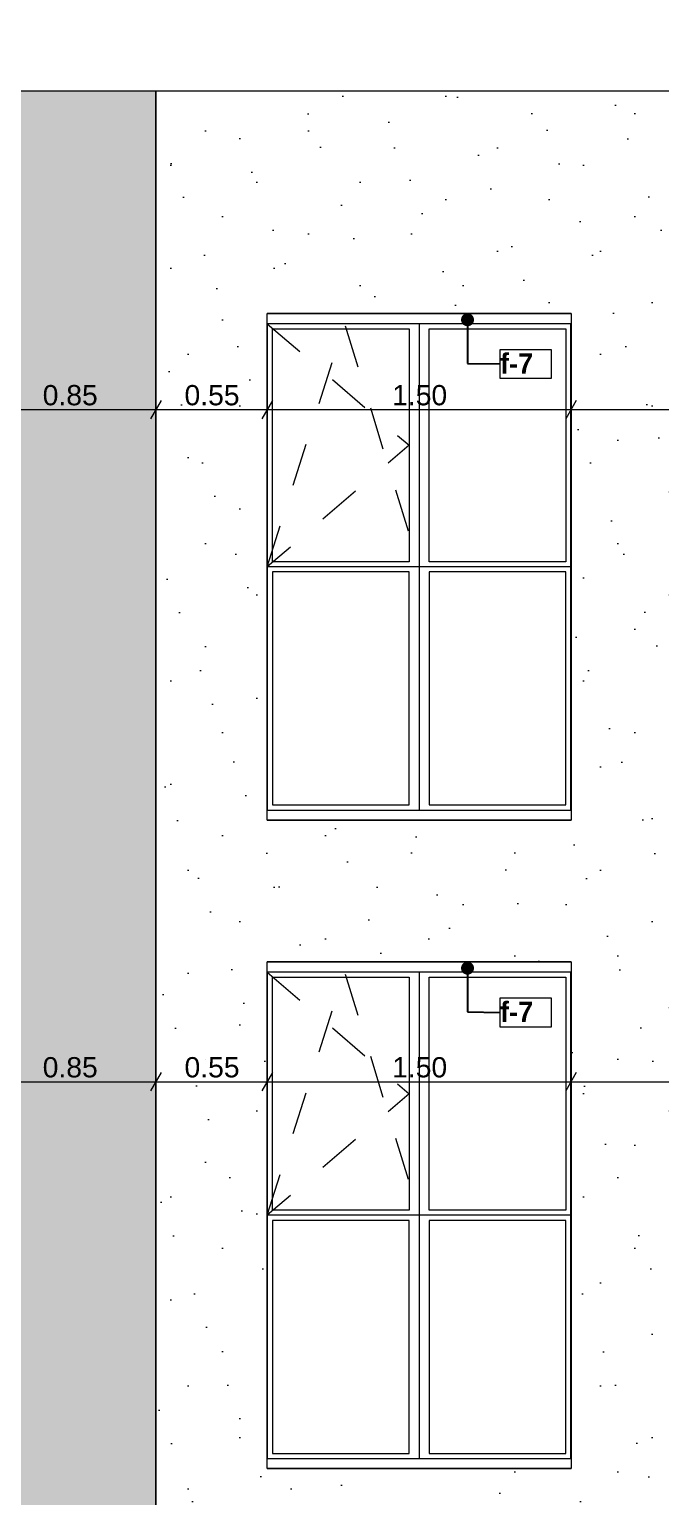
# Model space of a CAD drawing. Header units: millimetres. Extents: x 475206255 to 476720147, y 4620882299 to 4621447368.
# Drawn here: x 475460360 to 475463477, y 4621138806 to 4621146048 of the extents above; entities that cross this region are included whole.
import ezdxf

# ---------------------------------------------------------------- set-up
doc = ezdxf.new("R2010")
doc.units = ezdxf.units.MM
doc.header["$MEASUREMENT"] = 0
doc.set_wipeout_variables(frame=1)
doc.linetypes.add('Dashed', pattern=[423.333333, 211.666667, -211.666667])
for name, color, linetype, lineweight in [('0_Pen_No__7_Pen_No__250', 7, 'Continuous', 0), ('Dimensioning - General_Pen_No__142', 142, 'Continuous', 0), ('New_2D Drafting - General_Pen_No__30_Pen_No__9_Pen_No__9_Pen_No__253', 252, 'Continuous', 0), ('New_2D Drafting - General_Pen_No__30_Pen_No__9_Pen_No__9_Pen_No__42', 250, 'Continuous', 0), ('New_2D Drafting - General_Pen_No__30_Pen_No__9_Pen_No__9_Pen_No__7', 7, 'Continuous', 0), ('New_2D Drafting - General_Pen_No__7_Pen_No__250', 7, 'Continuous', 0), ('New_Annotation - Label_Pen_No__1', 1, 'Continuous', 0), ('Structural - Bearing_Pen_No__7_Pen_No__7_Pen_No__7', 7, 'Continuous', 0), ('zoma_Pen_No__142', 142, 'Continuous', 0)]:
    doc.layers.add(name, color=color, linetype=linetype, lineweight=lineweight)
doc.layers.add('Dimensioning - General', color=7, linetype='Continuous')
doc.layers.add('zoma', color=7, linetype='Continuous')
doc.styles.add('GENERATED_STYLE_2', font='arial.ttf')
doc.styles.add('GENERATED_STYLE_5', font='')
doc.styles.get('GENERATED_STYLE_5').set_extended_font_data('Avaza', bold=True)
doc.dimstyles.new('GENERATED_STYLE__18', dxfattribs={"dimtxt": 100, "dimasz": 68.640772, "dimexe": 0.18, "dimexo": 0.0625, "dimgap": 0, "dimtad": 1, "dimtih": 1, "dimtoh": 1, "dimlfac": 0.001, "dimzin": 0, "dimdsep": 46, "dimtxsty": 'GENERATED_STYLE_2', "dimblk": 'ARROWHEAD_2', "dimblk1": 'ARROWHEAD_2', "dimblk2": 'ARROWHEAD_2', "dimcen": 0.09, "dimse1": 1, "dimse2": 1, "dimclrd": 142, "dimclre": 142, "dimclrt": 142, "dimadec": 0, "dimazin": 0, "dimtfac": 1, "dimtdec": 4, "dimtmove": 0, "dimatfit": 3, "dimfxl": 1, "dimtolj": 1, "dimtzin": 0, "dimarcsym": 0})
doc.dimstyles.new('GENERATED_STYLE__3', dxfattribs={"dimtxt": 200, "dimasz": 64.421331, "dimexe": 0.18, "dimexo": 3, "dimgap": 0, "dimtad": 1, "dimtih": 1, "dimtoh": 1, "dimlfac": 0.001, "dimzin": 0, "dimdsep": 46, "dimtxsty": 'GENERATED_STYLE_2', "dimblk": 'ARROWHEAD_2', "dimblk1": 'ARROWHEAD_2', "dimblk2": 'ARROWHEAD_2', "dimcen": 0.09, "dimclrd": 142, "dimclre": 142, "dimclrt": 142, "dimadec": 0, "dimazin": 0, "dimtfac": 1, "dimtdec": 4, "dimtmove": 0, "dimatfit": 3, "dimfxl": 1, "dimtolj": 1, "dimtzin": 0, "dimarcsym": 0})
doc.dimstyles.new('GENERATED_STYLE__33', dxfattribs={"dimtxt": 0.18, "dimasz": 127.68, "dimexe": 0.18, "dimexo": 0.0625, "dimgap": 0, "dimtad": 0, "dimtih": 1, "dimtoh": 1, "dimdec": 4, "dimzin": 0, "dimdsep": 46, "dimcen": 0.09, "dimadec": 0, "dimazin": 0, "dimtfac": 1, "dimtdec": 4, "dimtmove": 0, "dimatfit": 3, "dimldrblk": 'ARROWHEAD_11', "dimfxl": 1, "dimtolj": 1, "dimtzin": 0, "dimarcsym": 0})

# ---------------------------------------------------------------- blocks, each defined once
blk = doc.blocks.new('*D1543', base_point=(475826095.8, 4621095193.2))
at = {"layer": 'zoma_Pen_No__142', "color": 142, "linetype": 'Continuous', "lineweight": 0, "transparency": 16777216}
for p, q in [((475454484.6, 4621128706.2), (475454484.6, 4621128833.3)), ((475460984.6, 4621128706.2), (475460984.6, 4621128833.3)), ((475454509, 4621128812.1), (475454460.1, 4621128727.4)), ((475454484.6, 4621128769.8), (475460984.6, 4621128769.8)), ((475461009, 4621128812.1), (475460960.1, 4621128727.4))]:
    blk.add_line(p, q, dxfattribs=at)
at = {"layer": 'zoma_Pen_No__142', "color": 142, "lineweight": 0, "transparency": 16777216, "char_height": 200, "attachment_point": 7, "style": 'GENERATED_STYLE_2'}
for s, insert in [('\\A1;{\\pql;\\fArial|b0|i0|c204|p0;\\W1.000000;6.50}', (475457467.7, 4621128809.8)), ('\\A1;{\\pql;\\fArial|b0|i0|c204|p0;\\W1.000000;0.40}', (475460426.2, 4621128809.8))]:
    blk.add_mtext(s, dxfattribs=dict(at, insert=insert))
blk = doc.blocks.new('ARROWHEAD_2')
at = {"color": 0, "linetype": 'Continuous', "lineweight": 0}
for p, q in [((0, 0), (-1, 0)), ((-0.38, -0.66), (0.38, 0.66))]:
    blk.add_line(p, q, dxfattribs=at)
blk = doc.blocks.new('*D1544', base_point=(475826095.8, 4621095193.2))
at = {"layer": 'zoma_Pen_No__142', "color": 142, "linetype": 'Continuous', "lineweight": 0, "transparency": 16777216}
for p, q in [((475460984.6, 4621128706.2), (475460984.6, 4621128833.3)), ((475461384.6, 4621128706.2), (475461384.6, 4621128833.3)), ((475461009, 4621128812.1), (475460960.1, 4621128727.4)), ((475460984.6, 4621128769.8), (475461384.6, 4621128769.8)), ((475461409, 4621128812.1), (475461360.1, 4621128727.4))]:
    blk.add_line(p, q, dxfattribs=at)
blk = doc.blocks.new('*D1545', base_point=(475826095.8, 4621095193.2))
at = {"layer": 'zoma_Pen_No__142', "color": 142, "linetype": 'Continuous', "lineweight": 0, "transparency": 16777216}
for p, q in [((475461384.6, 4621128706.2), (475461384.6, 4621128833.3)), ((475467884.6, 4621128706.2), (475467884.6, 4621128833.3)), ((475461409, 4621128812.1), (475461360.1, 4621128727.4)), ((475461384.6, 4621128769.8), (475467884.6, 4621128769.8)), ((475467909, 4621128812.1), (475467860.1, 4621128727.4))]:
    blk.add_line(p, q, dxfattribs=at)
at = {"layer": 'zoma_Pen_No__142', "color": 142, "lineweight": 0, "transparency": 16777216, "char_height": 200, "attachment_point": 7, "style": 'GENERATED_STYLE_2'}
for s, insert in [('\\A1;{\\pql;\\fArial|b0|i0|c204|p0;\\W1.000000;6.50}', (475464367.7, 4621128809.8)), ('\\A1;{\\pql;\\fArial|b0|i0|c204|p0;\\W1.000000;0.40}', (475467326.2, 4621128809.8))]:
    blk.add_mtext(s, dxfattribs=dict(at, insert=insert))
blk = doc.blocks.new('ARROWHEAD_11')
at = {"color": 0, "linetype": 'Continuous', "lineweight": 0}
blk.add_line((0, 0), (-1, 0), dxfattribs=at)
at = {"color": 0, "linetype": 'Continuous', "lineweight": 0, "const_width": 0.25, "flags": 128}
blk.add_lwpolyline([(-0.125, 0, 1), (0.125, 0, 1)], format="xyb", close=True, dxfattribs=at)
blk = doc.blocks.new('*D1893', base_point=(475826095.8, 4621095193.2))
at = {"layer": 'Dimensioning - General_Pen_No__142', "color": 142, "linetype": 'Continuous', "lineweight": 0, "transparency": 16777216}
for p, q in [((475460160.3, 4621144216), (475460108.1, 4621144125.7)), ((475460134.2, 4621144103.1), (475460134.2, 4621144238.6)), ((475461010.5, 4621144216), (475460958.3, 4621144125.7)), ((475460984.4, 4621144103.1), (475460984.4, 4621144238.6)), ((475460134.2, 4621144170.8), (475460984.4, 4621144170.8))]:
    blk.add_line(p, q, dxfattribs=at)
at = {"layer": 'Dimensioning - General_Pen_No__142', "color": 142, "lineweight": 0, "transparency": 16777216, "insert": (475460425.8, 4621144190.8), "char_height": 100, "attachment_point": 7, "style": 'GENERATED_STYLE_2'}
blk.add_mtext('\\A1;{\\pql;\\fArial|b0|i0|c204|p0;\\W1.000000;0.85}', dxfattribs=at)
blk = doc.blocks.new('*D1894', base_point=(475826095.8, 4621095193.2))
at = {"layer": 'Dimensioning - General_Pen_No__142', "color": 142, "linetype": 'Continuous', "lineweight": 0, "transparency": 16777216}
for p, q in [((475461010.5, 4621144216), (475460958.3, 4621144125.7)), ((475460984.4, 4621144103.1), (475460984.4, 4621144238.6)), ((475461560.6, 4621144216), (475461508.5, 4621144125.7)), ((475461534.6, 4621144103.1), (475461534.6, 4621144238.6)), ((475460984.4, 4621144170.8), (475461534.6, 4621144170.8))]:
    blk.add_line(p, q, dxfattribs=at)
at = {"layer": 'Dimensioning - General_Pen_No__142', "color": 142, "lineweight": 0, "transparency": 16777216, "insert": (475461126, 4621144190.8), "char_height": 100, "attachment_point": 7, "style": 'GENERATED_STYLE_2'}
blk.add_mtext('\\A1;{\\pql;\\fArial|b0|i0|c204|p0;\\W1.000000;0.55}', dxfattribs=at)
blk = doc.blocks.new('*D1895', base_point=(475826095.8, 4621095193.2))
at = {"layer": 'Dimensioning - General_Pen_No__142', "color": 142, "linetype": 'Continuous', "lineweight": 0, "transparency": 16777216}
for p, q in [((475461560.6, 4621144216), (475461508.5, 4621144125.7)), ((475461534.6, 4621144103.1), (475461534.6, 4621144238.6)), ((475463060.6, 4621144216), (475463008.5, 4621144125.7)), ((475463034.6, 4621144103.1), (475463034.6, 4621144238.6)), ((475461534.6, 4621144170.8), (475463034.6, 4621144170.8))]:
    blk.add_line(p, q, dxfattribs=at)
at = {"layer": 'Dimensioning - General_Pen_No__142', "color": 142, "lineweight": 0, "transparency": 16777216, "insert": (475462151.1, 4621144190.8), "char_height": 100, "attachment_point": 7, "style": 'GENERATED_STYLE_2'}
blk.add_mtext('\\A1;{\\pql;\\fArial|b0|i0|c204|p0;\\W1.000000;1.50}', dxfattribs=at)
blk = doc.blocks.new('*D1896', base_point=(475826095.8, 4621095193.2))
at = {"layer": 'Dimensioning - General_Pen_No__142', "color": 142, "linetype": 'Continuous', "lineweight": 0, "transparency": 16777216}
for p, q in [((475463060.6, 4621144216), (475463008.5, 4621144125.7)), ((475463034.6, 4621144103.1), (475463034.6, 4621144238.6)), ((475466260.6, 4621144216), (475466208.5, 4621144125.7)), ((475466234.5, 4621144103.1), (475466234.5, 4621144238.6)), ((475463034.6, 4621144170.8), (475466234.5, 4621144170.8))]:
    blk.add_line(p, q, dxfattribs=at)
at = {"layer": 'Dimensioning - General_Pen_No__142', "color": 142, "lineweight": 0, "transparency": 16777216, "insert": (475464501.1, 4621144190.8), "char_height": 100, "attachment_point": 7, "style": 'GENERATED_STYLE_2'}
blk.add_mtext('\\A1;{\\pql;\\fArial|b0|i0|c204|p0;\\W1.000000;3.20}', dxfattribs=at)
blk = doc.blocks.new('*D2167', base_point=(475826095.8, 4621095193.2))
at = {"layer": 'Dimensioning - General_Pen_No__142', "color": 142, "linetype": 'Continuous', "lineweight": 0, "transparency": 16777216}
for p, q in [((475460134.2, 4621140786.2), (475460134.2, 4621140921.7)), ((475460984.4, 4621140786.2), (475460984.4, 4621140921.7)), ((475460160.3, 4621140899.1), (475460108.1, 4621140808.8)), ((475460134.2, 4621140854), (475460984.4, 4621140854)), ((475461010.5, 4621140899.1), (475460958.3, 4621140808.8))]:
    blk.add_line(p, q, dxfattribs=at)
at = {"layer": 'Dimensioning - General_Pen_No__142', "color": 142, "lineweight": 0, "transparency": 16777216, "insert": (475460425.8, 4621140874), "char_height": 100, "attachment_point": 7, "style": 'GENERATED_STYLE_2'}
blk.add_mtext('\\A1;{\\pql;\\fArial|b0|i0|c204|p0;\\W1.000000;0.85}', dxfattribs=at)
blk = doc.blocks.new('*D2168', base_point=(475826095.8, 4621095193.2))
at = {"layer": 'Dimensioning - General_Pen_No__142', "color": 142, "linetype": 'Continuous', "lineweight": 0, "transparency": 16777216}
for p, q in [((475460984.4, 4621140786.2), (475460984.4, 4621140921.7)), ((475461534.6, 4621140786.2), (475461534.6, 4621140921.7)), ((475461010.5, 4621140899.1), (475460958.3, 4621140808.8)), ((475460984.4, 4621140854), (475461534.6, 4621140854)), ((475461560.6, 4621140899.1), (475461508.5, 4621140808.8))]:
    blk.add_line(p, q, dxfattribs=at)
at = {"layer": 'Dimensioning - General_Pen_No__142', "color": 142, "lineweight": 0, "transparency": 16777216, "insert": (475461126, 4621140874), "char_height": 100, "attachment_point": 7, "style": 'GENERATED_STYLE_2'}
blk.add_mtext('\\A1;{\\pql;\\fArial|b0|i0|c204|p0;\\W1.000000;0.55}', dxfattribs=at)
blk = doc.blocks.new('*D2169', base_point=(475826095.8, 4621095193.2))
at = {"layer": 'Dimensioning - General_Pen_No__142', "color": 142, "linetype": 'Continuous', "lineweight": 0, "transparency": 16777216}
for p, q in [((475461534.6, 4621140786.2), (475461534.6, 4621140921.7)), ((475463034.6, 4621140786.2), (475463034.6, 4621140921.7)), ((475461560.6, 4621140899.1), (475461508.5, 4621140808.8)), ((475461534.6, 4621140854), (475463034.6, 4621140854)), ((475463060.6, 4621140899.1), (475463008.5, 4621140808.8))]:
    blk.add_line(p, q, dxfattribs=at)
at = {"layer": 'Dimensioning - General_Pen_No__142', "color": 142, "lineweight": 0, "transparency": 16777216, "insert": (475462151.1, 4621140874), "char_height": 100, "attachment_point": 7, "style": 'GENERATED_STYLE_2'}
blk.add_mtext('\\A1;{\\pql;\\fArial|b0|i0|c204|p0;\\W1.000000;1.50}', dxfattribs=at)
blk = doc.blocks.new('*D2170', base_point=(475826095.8, 4621095193.2))
at = {"layer": 'Dimensioning - General_Pen_No__142', "color": 142, "linetype": 'Continuous', "lineweight": 0, "transparency": 16777216}
for p, q in [((475463034.6, 4621140786.2), (475463034.6, 4621140921.7)), ((475466234.5, 4621140786.2), (475466234.5, 4621140921.7)), ((475463060.6, 4621140899.1), (475463008.5, 4621140808.8)), ((475463034.6, 4621140854), (475466234.5, 4621140854)), ((475466260.6, 4621140899.1), (475466208.5, 4621140808.8))]:
    blk.add_line(p, q, dxfattribs=at)
at = {"layer": 'Dimensioning - General_Pen_No__142', "color": 142, "lineweight": 0, "transparency": 16777216, "insert": (475464501.1, 4621140874), "char_height": 100, "attachment_point": 7, "style": 'GENERATED_STYLE_2'}
blk.add_mtext('\\A1;{\\pql;\\fArial|b0|i0|c204|p0;\\W1.000000;3.20}', dxfattribs=at)

msp = doc.modelspace()

# ---------------------------------------------------------------- hatches: boundary and pattern name
at = {"layer": 'New_2D Drafting - General_Pen_No__30_Pen_No__9_Pen_No__9_Pen_No__253', "linetype": 'Continuous', "lineweight": 0}
h = msp.add_hatch(dxfattribs=at)
h.set_pattern_fill('BRICK___RUNNING_BOND', color=252, style=0, pattern_type=2)
h.set_pattern_definition([(0, (475826095.757, 4621095193.19), (0, 66.64), []), (90, (475826095.76, 4621095193.2), (-244.8, 0), [66.64, -66.64]), (90, (475826218.16, 4621095259.83), (-244.8, 0), [66.64, -66.64])])
h.paths.add_polyline_path([(475454014.547, 4621145744.467), (475460984.396, 4621145744.467), (475460984.396, 4621132444.873), (475454014.632, 4621132444.872), (475454014.632, 4621132544.872), (475454014.82, 4621135044.923)])
h.paths.add_polyline_path([(475454484.396, 4621135044.923), (475454484.396, 4621133644.896), (475457684.396, 4621133644.896), (475457684.396, 4621135044.923)], flags=0)
h.paths.add_polyline_path([(475456136.209, 4621142144.935), (475457036.209, 4621142144.935), (475457036.209, 4621144644.934), (475456136.209, 4621144644.934)], flags=0)
h.paths.add_polyline_path([(475456136.209, 4621141444.934), (475457036.209, 4621141444.934), (475457036.209, 4621138944.94), (475456136.209, 4621138944.94)], flags=0)
h.paths.add_polyline_path([(475456136.209, 4621135744.94), (475456136.209, 4621138244.934), (475457036.209, 4621138244.934), (475457036.209, 4621135744.94)], flags=0)
h.paths.add_polyline_path([(475458434.997, 4621142144.953), (475458434.997, 4621141864.929), (475460234.997, 4621141864.929), (475460234.997, 4621142144.929), (475460134.179, 4621142144.929), (475460134.179, 4621144644.928), (475458534.179, 4621144644.928), (475458534.179, 4621142144.953)], flags=0)
h.paths.add_polyline_path([(475458435.213, 4621138944.928), (475458435.213, 4621138664.928), (475460235.213, 4621138664.928), (475460235.213, 4621138944.928), (475460134.179, 4621138944.928), (475460134.179, 4621141444.928), (475458534.179, 4621141444.928), (475458534.179, 4621138944.928)], flags=0)
h.paths.add_polyline_path([(475460235.213, 4621135464.928), (475460235.213, 4621135744.929), (475460134.179, 4621135744.929), (475460134.179, 4621138244.928), (475458534.179, 4621138244.929), (475458534.179, 4621135744.929), (475458435.213, 4621135744.929), (475458435.213, 4621135464.928)], flags=0)
h.paths.add_polyline_path([(475458584.26, 4621133444.923), (475460184.261, 4621133444.923), (475460184.261, 4621135044.923), (475459133.966, 4621135044.923), (475458584.26, 4621135044.923)], flags=0)
at = {"layer": 'New_2D Drafting - General_Pen_No__30_Pen_No__9_Pen_No__9_Pen_No__42', "linetype": 'Continuous', "lineweight": 0}
h = msp.add_hatch(dxfattribs=at)
h.set_pattern_fill('CUT_STONE', color=250, style=0, pattern_type=2)
h.set_pattern_definition([(45, (475826095.76, 4621095993.2), (-254.55844, 254.55844), [0, -240, 0, -360]), (110, (475826895.76, 4621095993.2), (338.28934, 123.12725), [0, -176, 0, -304])])
h.paths.add_polyline_path([(475468284.453, 4621145744.467), (475468284.453, 4621135044.875), (475468284.453, 4621132444.873), (475467884.538, 4621132444.873), (475467884.538, 4621135044.875), (475466234.265, 4621135044.875), (475466234.265, 4621132444.873), (475463033.843, 4621132444.873), (475463033.843, 4621135044.875), (475461534.257, 4621135044.875), (475461534.257, 4621132444.873), (475460984.396, 4621132444.873), (475460984.396, 4621145744.467)])
h.paths.add_polyline_path([(475461534.56, 4621141444.875), (475463034.56, 4621141444.875), (475463034.56, 4621138944.874), (475461534.56, 4621138944.874)], flags=0)
h.paths.add_polyline_path([(475461534.56, 4621142144.874), (475461534.56, 4621144644.874), (475463034.56, 4621144644.874), (475463034.56, 4621142144.874)], flags=0)
h.paths.add_polyline_path([(475461534.56, 4621135744.874), (475461534.56, 4621138244.874), (475463034.56, 4621138244.874), (475463034.56, 4621135744.874)], flags=0)
h.paths.add_polyline_path([(475466234.548, 4621138244.874), (475467734.548, 4621138244.874), (475467734.548, 4621135744.874), (475466234.548, 4621135744.874)], flags=0)
h.paths.add_polyline_path([(475466234.548, 4621144644.874), (475467734.548, 4621144644.874), (475467734.548, 4621142144.874), (475466234.548, 4621142144.874)], flags=0)
h.paths.add_polyline_path([(475467734.548, 4621138944.874), (475466234.548, 4621138944.874), (475466234.548, 4621141444.875), (475467734.548, 4621141444.875)], flags=0)

# ---------------------------------------------------------------- linework, layer by layer
at = {"layer": '0_Pen_No__7_Pen_No__250', "color": 7, "linetype": 'Continuous', "lineweight": 0, "flags": 128}
for points in [[(475463034.56, 4621144644.875), (475461534.56, 4621144644.875)], [(475461534.56, 4621142144.874), (475463034.56, 4621142144.874)], [(475463034.56, 4621141444.875), (475461534.56, 4621141444.875)], [(475461534.56, 4621138944.874), (475463034.56, 4621138944.874)]]:
    msp.add_lwpolyline(points, dxfattribs=at)
at = {"layer": 'New_2D Drafting - General_Pen_No__30_Pen_No__9_Pen_No__9_Pen_No__7', "color": 7, "linetype": 'Continuous', "lineweight": 0, "flags": 128}
for points in [[(475454014.547, 4621145744.467), (475460984.396, 4621145744.467), (475460984.396, 4621132444.873), (475454014.632, 4621132444.872), (475454014.632, 4621132544.872), (475454014.82, 4621135044.923)], [(475468284.453, 4621145744.467), (475468284.453, 4621135044.875), (475468284.453, 4621132444.873), (475467884.538, 4621132444.873), (475467884.538, 4621135044.875), (475466234.265, 4621135044.875), (475466234.265, 4621132444.873), (475463033.843, 4621132444.873), (475463033.843, 4621135044.875), (475461534.257, 4621135044.875), (475461534.257, 4621132444.873), (475460984.396, 4621132444.873), (475460984.396, 4621145744.467)], [(475461534.56, 4621142144.874), (475461534.56, 4621144644.874), (475463034.56, 4621144644.874), (475463034.56, 4621142144.874)], [(475461534.56, 4621141444.875), (475463034.56, 4621141444.875), (475463034.56, 4621138944.874), (475461534.56, 4621138944.874)]]:
    msp.add_lwpolyline(points, close=True, dxfattribs=at)
at = {"layer": 'New_2D Drafting - General_Pen_No__7_Pen_No__250', "color": 7, "linetype": 'Dashed', "lineweight": 0, "flags": 128}
for points in [[(475461534.762, 4621143394.875), (475461916.621, 4621144594.875), (475462284.496, 4621143394.875)], [(475461534.762, 4621144594.875), (475462234.556, 4621143994.875), (475461534.762, 4621143394.875)], [(475461534.762, 4621140194.875), (475461916.621, 4621141394.875), (475462284.496, 4621140194.875)], [(475461534.762, 4621141394.875), (475462234.556, 4621140794.875), (475461534.762, 4621140194.875)]]:
    msp.add_lwpolyline(points, dxfattribs=at)
at = {"layer": 'Structural - Bearing_Pen_No__7_Pen_No__7_Pen_No__7', "color": 7, "linetype": 'Continuous', "lineweight": 0}
for p, q in [((475461534.762, 4621144594.875), (475461534.762, 4621142194.875)), ((475463034.23, 4621144594.875), (475461534.762, 4621144594.875)), ((475461559.762, 4621144569.875), (475462234.556, 4621144569.875)), ((475461559.762, 4621143419.875), (475461559.762, 4621144569.875)), ((475462234.556, 4621144569.875), (475462234.556, 4621143419.875)), ((475462284.556, 4621144594.875), (475462284.496, 4621142194.937)), ((475462334.56, 4621144569.875), (475463009.23, 4621144569.875)), ((475462334.56, 4621143419.875), (475462334.56, 4621144569.875)), ((475463009.23, 4621144569.875), (475463009.23, 4621143419.875)), ((475463034.23, 4621142194.875), (475463034.23, 4621144594.875)), ((475463034.23, 4621143394.875), (475461534.762, 4621143394.875)), ((475462234.556, 4621143419.875), (475461559.762, 4621143419.875)), ((475463009.23, 4621143419.875), (475462334.56, 4621143419.875)), ((475462234.556, 4621143369.875), (475461559.762, 4621143369.875)), ((475461559.762, 4621143369.875), (475461559.762, 4621142219.875)), ((475462234.556, 4621142219.875), (475462234.556, 4621143369.875)), ((475462334.56, 4621143369.875), (475462334.56, 4621142219.875)), ((475463009.23, 4621143369.875), (475462334.56, 4621143369.875)), ((475463009.23, 4621142219.875), (475463009.23, 4621143369.875)), ((475461534.762, 4621142194.875), (475463034.23, 4621142194.875)), ((475461559.762, 4621142219.875), (475462234.556, 4621142219.875)), ((475462334.56, 4621142219.875), (475463009.23, 4621142219.875)), ((475461534.762, 4621141394.875), (475461534.762, 4621138994.875)), ((475463034.23, 4621141394.875), (475461534.762, 4621141394.875)), ((475461559.762, 4621141369.875), (475462234.556, 4621141369.875)), ((475461559.762, 4621140219.875), (475461559.762, 4621141369.875)), ((475462234.556, 4621141369.875), (475462234.556, 4621140219.875)), ((475462284.556, 4621141394.875), (475462284.496, 4621138994.937)), ((475462334.56, 4621141369.875), (475463009.23, 4621141369.875)), ((475462334.56, 4621140219.875), (475462334.56, 4621141369.875)), ((475463009.23, 4621141369.875), (475463009.23, 4621140219.875)), ((475463034.23, 4621138994.875), (475463034.23, 4621141394.875)), ((475462234.556, 4621140219.875), (475461559.762, 4621140219.875)), ((475463009.23, 4621140219.875), (475462334.56, 4621140219.875)), ((475463034.23, 4621140194.875), (475461534.762, 4621140194.875)), ((475462234.556, 4621140169.875), (475461559.762, 4621140169.875)), ((475461559.762, 4621140169.875), (475461559.762, 4621139019.875)), ((475462234.556, 4621139019.875), (475462234.556, 4621140169.875)), ((475462334.56, 4621140169.875), (475462334.56, 4621139019.875)), ((475463009.23, 4621140169.875), (475462334.56, 4621140169.875)), ((475463009.23, 4621139019.875), (475463009.23, 4621140169.875)), ((475461534.762, 4621138994.875), (475463034.23, 4621138994.875)), ((475461559.762, 4621139019.875), (475462234.556, 4621139019.875)), ((475462334.56, 4621139019.875), (475463009.23, 4621139019.875))]:
    msp.add_line(p, q, dxfattribs=at)

# ---------------------------------------------------------------- dimensions: what is measured, and where the dimension line sits
at = {"layer": 'Dimensioning - General', "color": 142, "linetype": 'Continuous', "lineweight": 0}
for base, p1, p2, picture, middle in [((475460984.396, 4621144170.845), (475460134.179, 4621144644.934), (475460984.396, 4621144814.407), '*D1893', (475460555.285, 4621144240.845)), ((475461534.56, 4621144170.845), (475460984.396, 4621144814.407), (475461534.56, 4621144644.875), '*D1894', (475461255.476, 4621144240.845)), ((475466234.548, 4621144170.845), (475463034.56, 4621144644.875), (475466234.548, 4621144644.874), '*D1896', (475464630.552, 4621144240.845)), ((475460984.396, 4621140853.963), (475460134.179, 4621141328.052), (475460984.396, 4621141497.525), '*D2167', (475460555.285, 4621140923.963)), ((475461534.56, 4621140853.963), (475460984.396, 4621141497.525), (475461534.56, 4621141327.993), '*D2168', (475461255.476, 4621140923.963)), ((475466234.548, 4621140853.963), (475463034.56, 4621141327.993), (475466234.548, 4621141327.992), '*D2170', (475464630.552, 4621140923.963))]:
    dim = msp.add_linear_dim(base=base, p1=p1, p2=p2, dimstyle='GENERATED_STYLE__18', dxfattribs=at)
    dim.commit()
    dim.dimension.update_dxf_attribs({"geometry": picture, "text_midpoint": middle, "dimtype": 160})
at = {"layer": 'zoma', "color": 142, "linetype": 'Continuous', "lineweight": 0}
for base, p1, p2, picture, middle in [((475460984.571, 4621128769.757), (475454484.571, 4621195872.357), (475460984.571, 4621195872.357), '*D1543', (475457726.567, 4621128909.757)), ((475461384.571, 4621128769.757), (475460984.571, 4621195872.357), (475461384.571, 4621195872.357), '*D1544', (475460685.15, 4621128909.757)), ((475467884.571, 4621128769.757), (475461384.571, 4621195872.357), (475467884.571, 4621195872.357), '*D1545', (475464626.567, 4621128909.757))]:
    dim = msp.add_linear_dim(base=base, p1=p1, p2=p2, dimstyle='GENERATED_STYLE__3', dxfattribs=at)
    dim.commit()
    dim.dimension.update_dxf_attribs({"geometry": picture, "text_midpoint": middle, "dimtype": 160})

# ---------------------------------------------------------------- next in the draw order: wipeouts: each hides what was drawn before it
at = {"color": 1, "linetype": 'Continuous', "lineweight": 0, "ltscale": 23227699121.04534}
msp.add_wipeout([(475462683.718, 4621144325.484), (475462937.836, 4621144325.484), (475462937.836, 4621144466.661), (475462683.718, 4621144466.661)], dxfattribs=at).dxf.layer = 'New_Annotation - Label_Pen_No__1'
at = {"color": 1, "linetype": 'Continuous', "lineweight": 0, "ltscale": 23227683205.0673}
msp.add_wipeout([(475462683.718, 4621141125.484), (475462937.836, 4621141125.484), (475462937.836, 4621141266.661), (475462683.718, 4621141266.661)], dxfattribs=at).dxf.layer = 'New_Annotation - Label_Pen_No__1'

# ---------------------------------------------------------------- next in the draw order: linework, layer by layer
at = {"layer": 'New_Annotation - Label_Pen_No__1', "color": 1, "linetype": 'Continuous', "lineweight": 0, "flags": 128}
for points in [[(475462683.718, 4621144325.484), (475462937.836, 4621144325.484), (475462937.836, 4621144466.661), (475462683.718, 4621144466.661), (475462683.718, 4621144325.484)], [(475462683.718, 4621141125.484), (475462937.836, 4621141125.484), (475462937.836, 4621141266.661), (475462683.718, 4621141266.661), (475462683.718, 4621141125.484)]]:
    msp.add_lwpolyline(points, close=True, dxfattribs=at)

# ---------------------------------------------------------------- next in the draw order: texts
at = {"layer": 'New_Annotation - Label_Pen_No__1', "color": 1, "linetype": 'Continuous', "lineweight": 0, "char_height": 100, "attachment_point": 4, "style": 'GENERATED_STYLE_5'}
for insert in [(475462683.718, 4621144398.543), (475462683.718, 4621141198.543)]:
    msp.add_mtext('\\A1;{\\pql;\\fAvaza|b1|i0|c0|p0;\\W1.000000;f-\\fAvaza|b1|i0|c0|p0;\\W1.000000;7}', dxfattribs=dict(at, insert=insert))

# ---------------------------------------------------------------- next in the draw order: dimensions: what is measured, and where the dimension line sits
at = {"layer": 'Dimensioning - General', "color": 142, "linetype": 'Continuous', "lineweight": 0}
for base, p1, p2, picture, middle in [((475463034.56, 4621144170.845), (475461534.56, 4621144644.875), (475463034.56, 4621144644.875), '*D1895', (475462280.558, 4621144240.845)), ((475463034.56, 4621140853.963), (475461534.56, 4621141327.993), (475463034.56, 4621141327.993), '*D2169', (475462280.558, 4621140923.963))]:
    dim = msp.add_linear_dim(base=base, p1=p1, p2=p2, dimstyle='GENERATED_STYLE__18', dxfattribs=at)
    dim.commit()
    dim.dimension.update_dxf_attribs({"geometry": picture, "text_midpoint": middle, "dimtype": 160})

# ---------------------------------------------------------------- next in the draw order: leaders
at = {"layer": 'New_Annotation - Label_Pen_No__1', "color": 1, "linetype": 'Continuous', "lineweight": 0, "annotation_type": 0, "has_hookline": 1, "hookline_direction": 0, "text_width": 264.17}
for points in [[(475462523.434, 4621144614.265), (475462523.434, 4621144398.543), (475462683.718, 4621144396.073)], [(475462523.434, 4621141414.265), (475462523.434, 4621141198.543), (475462683.718, 4621141196.073)]]:
    msp.add_leader(points, dimstyle='GENERATED_STYLE__33', dxfattribs=at)

doc.saveas('drawing.dxf')
